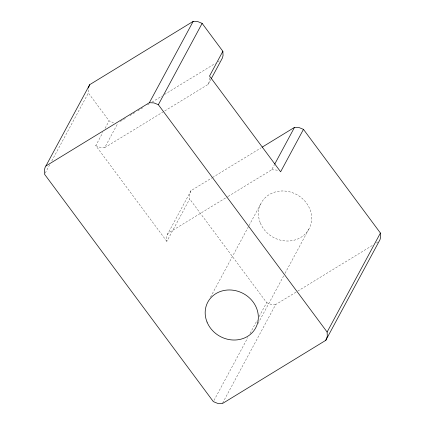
<?xml version="1.0" encoding="UTF-8"?>
<svg xmlns="http://www.w3.org/2000/svg" width="425" height="425" viewBox="0 0 425 425"><rect width="100%" height="100%" fill="white"/><g stroke="black" fill="none" stroke-linecap="round" stroke-linejoin="round"><path stroke-width="0.32" stroke-dasharray="2.12 1.59" d="M88.118 89.903L88.368 92.963L109.092 120.886L113.448 122.671M209.844 77.839L209.722 80.383L208.218 84.336L164.672 110.973M191.016 190.671L167.333 234.637L166.664 237.054L166.85 241.389L189.699 198.964L189.508 194.629L191.016 190.671L211.937 177.873M45.204 173.124L49.895 164.411M51.776 160.926L88.368 92.963M166.85 241.389L95.763 145.632L102.892 132.393M105.065 128.366L109.092 120.886M95.763 145.632L100.119 147.417L104.725 147.634L117.741 123.463M208.218 84.336L211.007 79.156M228.119 196.435L271.665 169.803L274.481 164.571M210.487 297.192L248.742 226.148M249.055 225.569L260.658 204.021M213.972 400.456L247.839 337.562M250.033 333.487L257.242 320.094M259.123 316.598L266.65 302.621L189.699 198.964M258.039 323.483L283.751 275.729M285.005 273.402L309.458 227.981M222.615 403.043L275.607 304.624L297.102 291.481M167.333 234.637L168.167 233.102L227.55 196.78M120.312 121.502L125.97 118.044M129.928 115.621L135.58 112.163M137.843 110.782L143.501 107.323M147.459 104.901L149.722 103.514M151.98 102.133L162.164 95.907M164.422 94.525L215.321 63.394M218.153 61.662L219.279 60.972M104.725 147.634L164.103 111.318M212.505 177.528L261.141 147.783M297.665 291.136L372.879 245.129M376.274 243.058L379.1 241.326M271.665 169.803L276.266 170.016L278.906 170.871M275.607 304.624L271.007 304.406L266.65 302.621M260.35 223.072A27.189 24.374 28.3 0 0 305.899 233.261A27.189 24.374 28.3 0 0 288.926 191.664A27.189 24.374 28.3 0 0 260.35 223.072"/><path stroke-width="0.64" d="M88.347 88.028L89.686 84.676L193.178 21.378L197.779 21.595L202.135 23.38L222.859 51.297L223.051 55.633L222.381 58.05L211.315 78.582M45.9 165.994L149.393 102.696L153.993 102.914L158.35 104.699L327.117 332.037L327.303 336.366L325.8 340.324L222.302 403.623L217.701 403.405L213.345 401.62L44.583 174.287L44.391 169.952L45.061 167.535L89.686 84.676M149.393 102.696L193.178 21.378M158.35 104.699L202.135 23.38M222.859 51.297L209.536 76.048L280.622 171.806L303.466 129.375L299.11 127.59L294.509 127.373L262.273 147.087M274.794 163.986L294.509 127.373M327.117 332.037L380.418 233.038L303.466 129.375M325.8 340.324L379.939 239.79L380.609 237.373L380.418 233.038M207.044 322.07A27.189 24.374 28.3 0 0 252.593 332.26A27.189 24.374 28.3 0 0 235.62 290.663A27.189 24.374 28.3 0 0 207.044 322.07"/></g></svg>
